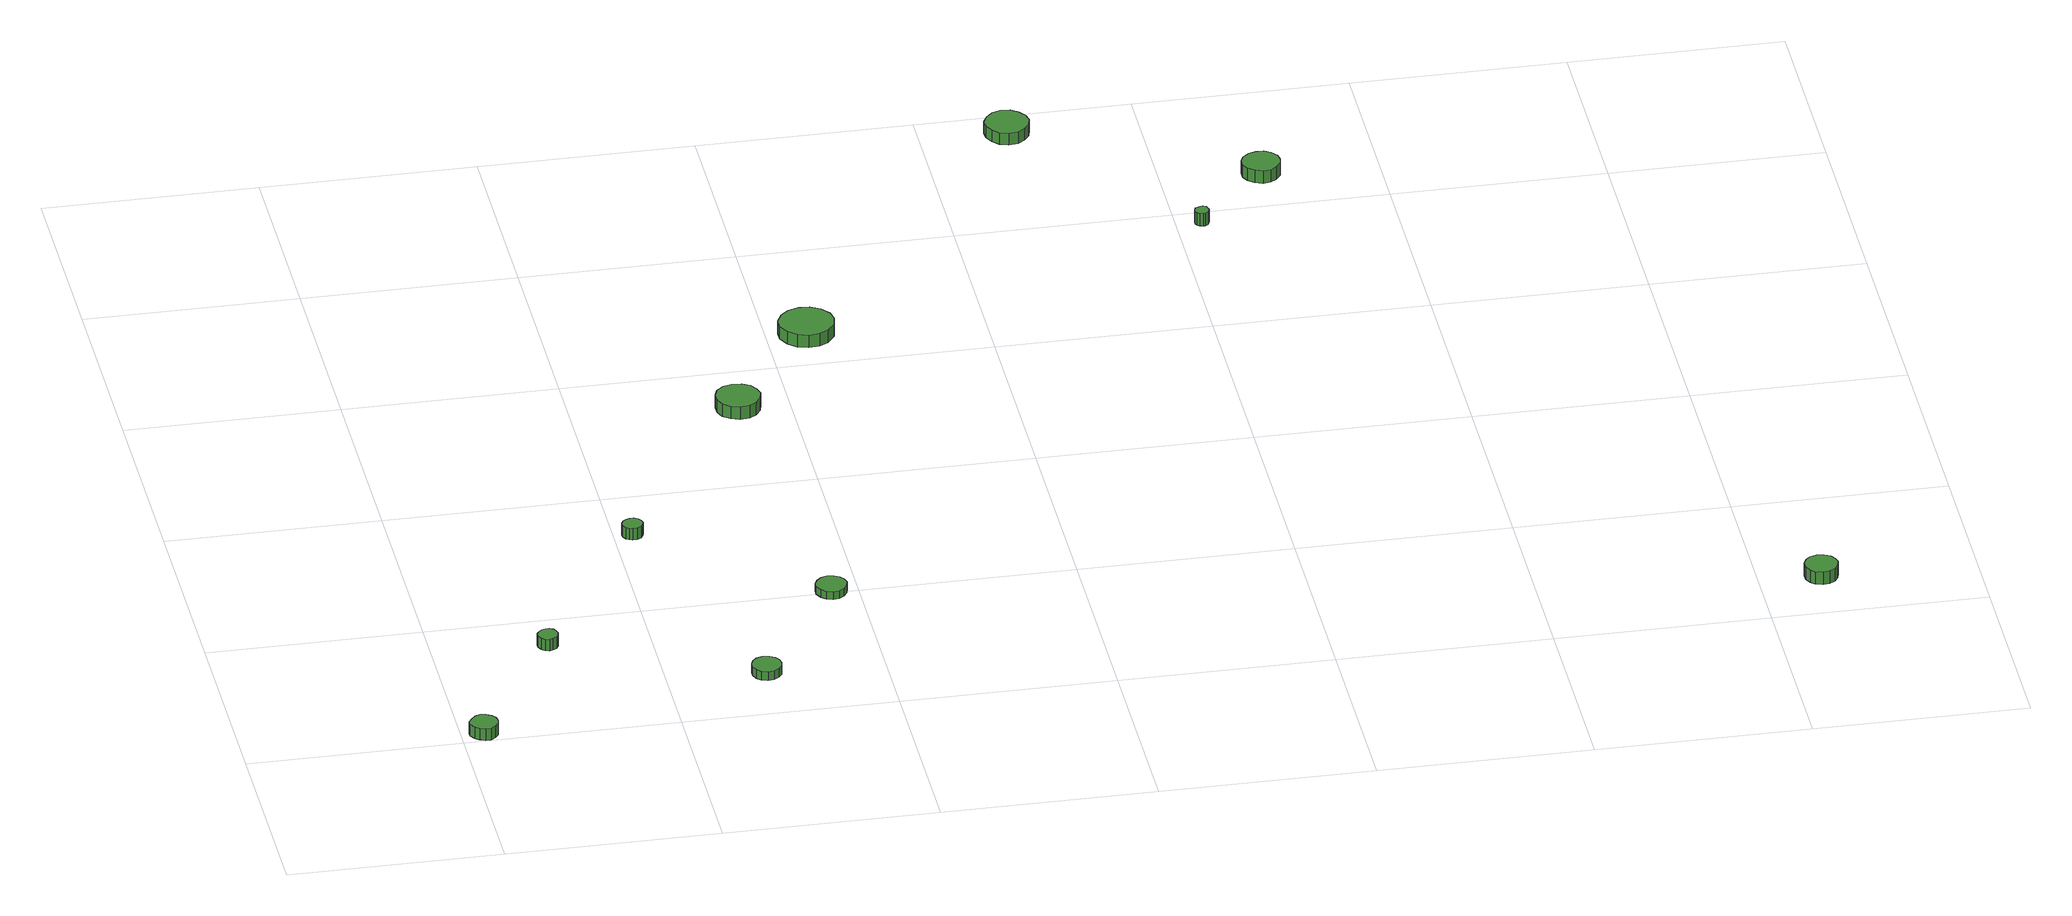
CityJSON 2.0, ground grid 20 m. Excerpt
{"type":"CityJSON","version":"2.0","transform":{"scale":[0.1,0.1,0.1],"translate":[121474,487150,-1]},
"CityObjects":{
"tree1":{"type":"SolitaryVegetationObject","attributes":{"function":"something"},"geometry":[{"type":"MultiSurface","lod":"1","boundaries":[[[0,1,2,3,4,5,6,7,8,9,10,11,12,13,14]],[[15,16,17,18,19,20,21,22,23,24,25,26,27,28,29]],[[0,29,28,1]],[[1,28,27,2]],[[2,27,26,3]],[[3,26,25,4]],[[4,25,24,5]],[[5,24,23,6]],[[6,23,22,7]],[[7,22,21,8]],[[8,21,20,9]],[[9,20,19,10]],[[10,19,18,11]],[[11,18,17,12]],[[12,17,16,13]],[[13,16,15,14]],[[14,15,29,0]]]}]},
"tree2":{"type":"SolitaryVegetationObject","attributes":{"function":"something"},"geometry":[{"type":"MultiSurface","lod":"1","boundaries":[[[30,31,32,33,34,35,36,37,38,39,40,41,42,43,44]],[[45,46,47,48,49,50,51,52,53,54,55,56,57,58,59]],[[30,59,58,31]],[[31,58,57,32]],[[32,57,56,33]],[[33,56,55,34]],[[34,55,54,35]],[[35,54,53,36]],[[36,53,52,37]],[[37,52,51,38]],[[38,51,50,39]],[[39,50,49,40]],[[40,49,48,41]],[[41,48,47,42]],[[42,47,46,43]],[[43,46,45,44]],[[44,45,59,30]]]}]},
"tree3":{"type":"SolitaryVegetationObject","attributes":{"function":"something"},"geometry":[{"type":"MultiSurface","lod":"1","boundaries":[[[60,61,62,63,64,65,66,67,68,69,70,71,72,73,74]],[[75,76,77,78,79,80,81,82,83,84,85,86,87,88,89]],[[60,89,88,61]],[[61,88,87,62]],[[62,87,86,63]],[[63,86,85,64]],[[64,85,84,65]],[[65,84,83,66]],[[66,83,82,67]],[[67,82,81,68]],[[68,81,80,69]],[[69,80,79,70]],[[70,79,78,71]],[[71,78,77,72]],[[72,77,76,73]],[[73,76,75,74]],[[74,75,89,60]]]}]},
"tree4":{"type":"SolitaryVegetationObject","attributes":{"function":"something"},"geometry":[{"type":"MultiSurface","lod":"1","boundaries":[[[90,91,92,93,94,95,96,97,98,99,100,101,102,103,104]],[[105,106,107,108,109,110,111,112,113,114,115,116,117,118,119]],[[90,119,118,91]],[[91,118,117,92]],[[92,117,116,93]],[[93,116,115,94]],[[94,115,114,95]],[[95,114,113,96]],[[96,113,112,97]],[[97,112,111,98]],[[98,111,110,99]],[[99,110,109,100]],[[100,109,108,101]],[[101,108,107,102]],[[102,107,106,103]],[[103,106,105,104]],[[104,105,119,90]]]}]},
"tree5":{"type":"SolitaryVegetationObject","attributes":{"function":"something"},"geometry":[{"type":"MultiSurface","lod":"1","boundaries":[[[120,121,122,123,124,125,126,127,128,129,130,131,132,133,134]],[[135,136,137,138,139,140,141,142,143,144,145,146,147,148,149]],[[120,149,148,121]],[[121,148,147,122]],[[122,147,146,123]],[[123,146,145,124]],[[124,145,144,125]],[[125,144,143,126]],[[126,143,142,127]],[[127,142,141,128]],[[128,141,140,129]],[[129,140,139,130]],[[130,139,138,131]],[[131,138,137,132]],[[132,137,136,133]],[[133,136,135,134]],[[134,135,149,120]]]}]},
"tree6":{"type":"SolitaryVegetationObject","attributes":{"function":"something"},"geometry":[{"type":"MultiSurface","lod":"1","boundaries":[[[150,151,152,153,154,155,156,157,158,159,160,161,162,163,164]],[[165,166,167,168,169,170,171,172,173,174,175,176,177,178,179]],[[150,179,178,151]],[[151,178,177,152]],[[152,177,176,153]],[[153,176,175,154]],[[154,175,174,155]],[[155,174,173,156]],[[156,173,172,157]],[[157,172,171,158]],[[158,171,170,159]],[[159,170,169,160]],[[160,169,168,161]],[[161,168,167,162]],[[162,167,166,163]],[[163,166,165,164]],[[164,165,179,150]]]}]},
"tree7":{"type":"SolitaryVegetationObject","attributes":{"function":"something"},"geometry":[{"type":"MultiSurface","lod":"1","boundaries":[[[180,181,182,183,184,185,186,187,188,189,190,191,192,193,194]],[[195,196,197,198,199,200,201,202,203,204,205,206,207,208,209]],[[180,209,208,181]],[[181,208,207,182]],[[182,207,206,183]],[[183,206,205,184]],[[184,205,204,185]],[[185,204,203,186]],[[186,203,202,187]],[[187,202,201,188]],[[188,201,200,189]],[[189,200,199,190]],[[190,199,198,191]],[[191,198,197,192]],[[192,197,196,193]],[[193,196,195,194]],[[194,195,209,180]]]}]},
"tree8":{"type":"SolitaryVegetationObject","attributes":{"function":"something"},"geometry":[{"type":"MultiSurface","lod":"1","boundaries":[[[210,211,212,213,214,215,216,217,218,219,220,221,222,223,224]],[[225,226,227,228,229,230,231,232,233,234,235,236,237,238,239]],[[210,239,238,211]],[[211,238,237,212]],[[212,237,236,213]],[[213,236,235,214]],[[214,235,234,215]],[[215,234,233,216]],[[216,233,232,217]],[[217,232,231,218]],[[218,231,230,219]],[[219,230,229,220]],[[220,229,228,221]],[[221,228,227,222]],[[222,227,226,223]],[[223,226,225,224]],[[224,225,239,210]]]}]},
"tree9":{"type":"SolitaryVegetationObject","attributes":{"function":"something"},"geometry":[{"type":"MultiSurface","lod":"1","boundaries":[[[240,241,242,243,244,245,246,247,248,249,250,251,252,253,254]],[[255,256,257,258,259,260,261,262,263,264,265,266,267,268,269]],[[240,269,268,241]],[[241,268,267,242]],[[242,267,266,243]],[[243,266,265,244]],[[244,265,264,245]],[[245,264,263,246]],[[246,263,262,247]],[[247,262,261,248]],[[248,261,260,249]],[[249,260,259,250]],[[250,259,258,251]],[[251,258,257,252]],[[252,257,256,253]],[[253,256,255,254]],[[254,255,269,240]]]}]},
"tree10":{"type":"SolitaryVegetationObject","attributes":{"function":"something"},"geometry":[{"type":"MultiSurface","lod":"1","boundaries":[[[270,271,272,273,274,275,276,277,278,279,280,281,282,283,284]],[[285,286,287,288,289,290,291,292,293,294,295,296,297,298,299]],[[270,299,298,271]],[[271,298,297,272]],[[272,297,296,273]],[[273,296,295,274]],[[274,295,294,275]],[[275,294,293,276]],[[276,293,292,277]],[[277,292,291,278]],[[278,291,290,279]],[[279,290,289,280]],[[280,289,288,281]],[[281,288,287,282]],[[282,287,286,283]],[[283,286,285,284]],[[284,285,299,270]]]}]},
"tree11":{"type":"SolitaryVegetationObject","attributes":{"function":"something"},"geometry":[{"type":"MultiSurface","lod":"1","boundaries":[[[300,301,302,303,304,305,306,307,308,309,310,311,312,313,314]],[[315,316,317,318,319,320,321,322,323,324,325,326,327,328,329]],[[300,329,328,301]],[[301,328,327,302]],[[302,327,326,303]],[[303,326,325,304]],[[304,325,324,305]],[[305,324,323,306]],[[306,323,322,307]],[[307,322,321,308]],[[308,321,320,309]],[[309,320,319,310]],[[310,319,318,311]],[[311,318,317,312]],[[312,317,316,313]],[[313,316,315,314]],[[314,315,329,300]]]}]}
},
"vertices":[
[34,14,18],[33,19,18],[30,23,18],[25,26,18],[20,27,18],[15,25,18],[11,21,18],[8,16,18],[8,11,18],[11,6,18],[15,3,18],[20,1,18],[25,1,18],[30,4,18],[33,8,18],[33,8,6],[30,4,6],[25,1,6],[20,1,6],[15,3,6],[11,6,6],[8,11,6],[8,16,6],[11,21,6],[15,25,6],[20,27,6],[25,26,6],[30,23,6],[33,19,6],[34,14,6],
[116,156,18],[115,159,18],[113,163,18],[109,165,18],[106,165,18],[102,164,18],[99,161,18],[97,158,18],[97,154,18],[99,150,18],[102,147,18],[106,146,18],[109,147,18],[113,149,18],[115,152,18],[115,152,6],[113,149,6],[109,147,6],[106,146,6],[102,147,6],[99,150,6],[97,154,6],[97,158,6],[99,161,6],[102,164,6],[106,165,6],[109,165,6],[113,163,6],[115,159,6],[116,156,6],
[305,72,15],[304,78,15],[301,82,15],[296,85,15],[290,86,15],[284,84,15],[280,80,15],[278,75,15],[278,69,15],[280,64,15],[284,60,15],[290,58,15],[296,59,15],[301,62,15],[304,66,15],[304,66,6],[301,62,6],[296,59,6],[290,58,6],[284,60,6],[280,64,6],[278,69,6],[278,75,6],[280,80,6],[284,84,6],[290,86,6],[296,85,6],[301,82,6],[304,78,6],[305,72,6],
[227,334,18],[226,338,18],[224,341,18],[220,343,18],[216,343,18],[213,342,18],[210,340,18],[208,336,18],[208,332,18],[210,328,18],[213,326,18],[216,325,18],[220,325,18],[224,327,18],[226,330,18],[226,330,6],[224,327,6],[220,325,6],[216,325,6],[213,326,6],[210,328,6],[208,332,6],[208,336,6],[210,340,6],[213,342,6],[216,343,6],[220,343,6],[224,341,6],[226,338,6],[227,334,6],
[390,203,14],[388,209,14],[385,213,14],[380,216,14],[374,217,14],[368,215,14],[364,211,14],[361,206,14],[361,200,14],[364,194,14],[368,190,14],[374,188,14],[380,189,14],[385,192,14],[388,197,14],[388,197,6],[385,192,6],[380,189,6],[374,188,6],[368,190,6],[364,194,6],[361,200,6],[361,206,6],[364,211,6],[368,215,6],[374,217,6],[380,216,6],[385,213,6],[388,209,6],[390,203,6],
[373,536,20],[371,544,20],[366,551,20],[359,555,20],[350,556,20],[342,554,20],[335,548,20],[332,540,20],[332,531,20],[335,523,20],[342,518,20],[350,515,20],[359,516,20],[366,520,20],[371,527,20],[371,527,7],[366,520,7],[359,516,7],[350,515,7],[342,518,7],[335,523,7],[332,531,7],[332,540,7],[335,548,7],[342,554,7],[350,556,7],[359,555,7],[366,551,7],[371,544,7],[373,536,7],
[461,645,25],[459,655,25],[452,664,25],[443,669,25],[433,670,25],[423,667,25],[415,660,25],[410,650,25],[410,640,25],[415,630,25],[423,623,25],[433,620,25],[443,621,25],[452,626,25],[459,635,25],[459,635,12],[452,626,12],[443,621,12],[433,620,12],[423,623,12],[415,630,12],[410,640,12],[410,650,12],[415,660,12],[423,667,12],[433,670,12],[443,669,12],[452,664,12],[459,655,12],[461,645,12],
[700,965,21],[698,973,21],[693,980,21],[686,985,21],[677,986,21],[669,983,21],[663,977,21],[659,969,21],[659,961,21],[663,953,21],[669,947,21],[677,944,21],[686,945,21],[693,950,21],[698,957,21],[698,957,9],[693,950,9],[686,945,9],[677,944,9],[669,947,9],[663,953,9],[659,961,9],[659,969,9],[663,977,9],[669,983,9],[677,986,9],[686,985,9],[693,980,9],[698,973,9],[700,965,9],
[829,773,25],[828,775,25],[827,778,25],[824,779,25],[822,779,25],[819,778,25],[817,777,25],[816,774,25],[816,771,25],[817,769,25],[819,767,25],[822,766,25],[824,766,25],[827,768,25],[828,770,25],[828,770,12],[827,768,12],[824,766,12],[822,766,12],[819,767,12],[817,769,12],[816,771,12],[816,774,12],[817,777,12],[819,778,12],[822,779,12],[824,779,12],[827,778,12],[828,775,12],[829,773,12],
[910,858,19],[909,865,19],[904,871,19],[898,875,19],[891,875,19],[884,873,19],[878,868,19],[875,862,19],[875,854,19],[878,848,19],[884,843,19],[891,840,19],[898,841,19],[904,845,19],[909,851,19],[909,851,6],[904,845,6],[898,841,6],[891,840,6],[884,843,6],[878,848,6],[875,854,6],[875,862,6],[878,868,6],[884,873,6],[891,875,6],[898,875,6],[904,871,6],[909,865,6],[910,858,6],
[1272,57,24],[1270,63,24],[1267,68,24],[1261,71,24],[1255,72,24],[1248,70,24],[1244,66,24],[1241,60,24],[1241,53,24],[1244,47,24],[1248,43,24],[1255,41,24],[1261,42,24],[1267,45,24],[1270,50,24],[1270,50,11],[1267,45,11],[1261,42,11],[1255,41,11],[1248,43,11],[1244,47,11],[1241,53,11],[1241,60,11],[1244,66,11],[1248,70,11],[1255,72,11],[1261,71,11],[1267,68,11],[1270,63,11],[1272,57,11]
]}
